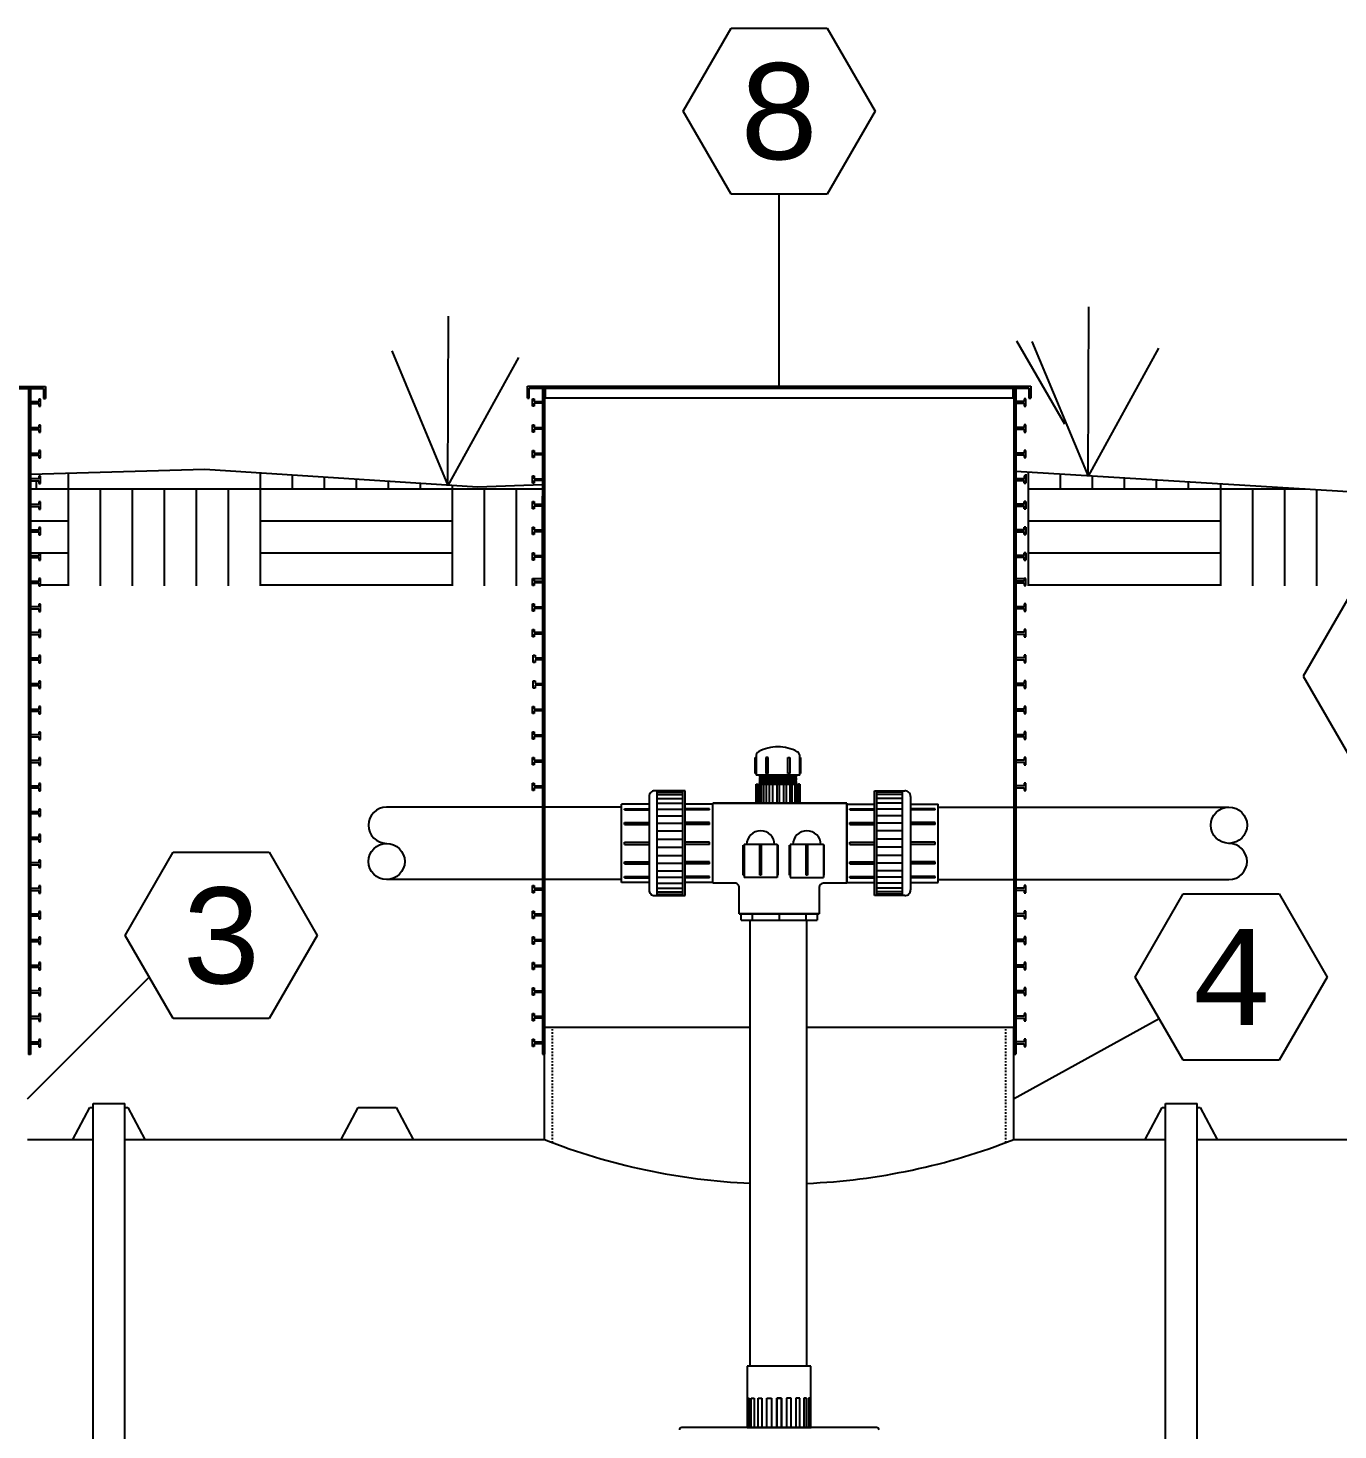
# Model space of a CAD drawing. Extents: x -63 to 400, y -73 to 137.
# Drawn here: x 21.7 to 103.6, y 49.6 to 137.2 of the extents above; entities that cross this region are included whole.
import ezdxf
from ezdxf.enums import TextEntityAlignment as Align

# ---------------------------------------------------------------- set-up
doc = ezdxf.new("R2010")
doc.units = 0
doc.header["$MEASUREMENT"] = 0
doc.linetypes.add('SHORT_DASH', pattern=[0.125, 0.03125, -0.0625, 0.03125])
doc.layers.add('2', color=7, linetype='Continuous')
doc.styles.get("Standard").update_dxf_attribs({"font": 'monotxt.shx'})

msp = doc.modelspace()

# ---------------------------------------------------------------- linework, layer by layer
at = {"layer": '2', "color": 5, "linetype": 'Continuous'}
for p, q in [((62.65, 132.04), (65.65, 137.236)), ((65.65, 137.236), (71.65, 137.236)), ((71.65, 137.236), (74.65, 132.04)), ((65.65, 126.844), (62.65, 132.04)), ((74.65, 132.04), (71.65, 126.844)), ((71.65, 126.844), (65.65, 126.844)), ((68.65, 114.844), (68.65, 126.844)), ((47.957, 108.635), (48.001, 119.219)), ((87.957, 109.222), (88.001, 119.806)), ((83.482, 117.685), (86.482, 112.489)), ((84.445, 117.653), (87.957, 109.222)), ((44.445, 117.066), (47.957, 108.635)), ((52.357, 116.639), (47.957, 108.635)), ((92.357, 117.226), (87.957, 109.222)), ((-2.691, 114.826), (22.809, 114.826)), ((22.809, 114.826), (22.809, 114.076)), ((52.926, 114.844), (84.374, 114.844)), ((52.926, 114.094), (52.926, 114.844)), ((84.374, 114.844), (84.374, 114.094)), ((-2.575, 114.71), (22.693, 114.71)), ((21.746, 114.71), (21.746, 73.085)), ((21.871, 114.71), (21.871, 73.085)), ((22.392, 114.047), (22.392, 113.876)), ((22.504, 114.047), (22.392, 114.047)), ((22.504, 113.594), (22.504, 114.047)), ((22.693, 114.71), (22.693, 114.076)), ((22.693, 114.076), (22.809, 114.076)), ((52.926, 114.094), (53.042, 114.094)), ((53.042, 114.094), (53.042, 114.728)), ((53.042, 114.728), (84.258, 114.728)), ((53.231, 113.611), (53.231, 114.064)), ((53.231, 114.064), (53.343, 114.064)), ((53.343, 114.064), (53.343, 113.894)), ((53.864, 114.728), (53.864, 73.103)), ((53.989, 114.728), (53.989, 73.103)), ((54.042, 114.094), (54.042, 114.728)), ((83.258, 114.094), (54.042, 114.094)), ((83.258, 114.728), (83.258, 114.094)), ((83.312, 114.728), (83.312, 73.103)), ((83.437, 114.728), (83.437, 73.103)), ((84.07, 114.064), (83.958, 114.064)), ((83.958, 114.064), (83.958, 113.894)), ((84.07, 113.611), (84.07, 114.064)), ((84.258, 114.728), (84.258, 114.094)), ((84.258, 114.094), (84.374, 114.094)), ((22.392, 113.876), (21.871, 113.876)), ((21.871, 113.764), (22.392, 113.764)), ((22.392, 113.764), (22.392, 113.594)), ((22.392, 113.594), (22.504, 113.594)), ((53.343, 113.611), (53.231, 113.611)), ((53.343, 113.894), (53.864, 113.894)), ((53.864, 113.782), (53.343, 113.782)), ((53.343, 113.782), (53.343, 113.611)), ((83.958, 113.894), (83.437, 113.894)), ((83.437, 113.782), (83.958, 113.782)), ((83.958, 113.782), (83.958, 113.611)), ((83.958, 113.611), (84.07, 113.611)), ((22.392, 112.251), (21.871, 112.251)), ((22.392, 112.422), (22.392, 112.251)), ((22.504, 112.422), (22.392, 112.422)), ((22.504, 111.969), (22.504, 112.422)), ((53.231, 111.986), (53.231, 112.439)), ((53.231, 112.439), (53.343, 112.439)), ((53.343, 112.439), (53.343, 112.269)), ((53.343, 112.269), (53.864, 112.269)), ((53.864, 112.157), (53.343, 112.157)), ((53.343, 112.157), (53.343, 111.986)), ((83.958, 112.269), (83.437, 112.269)), ((83.437, 112.157), (83.958, 112.157)), ((84.07, 112.439), (83.958, 112.439)), ((83.958, 112.439), (83.958, 112.269)), ((83.958, 112.157), (83.958, 111.986)), ((84.07, 111.986), (84.07, 112.439)), ((21.871, 112.139), (22.392, 112.139)), ((22.392, 112.139), (22.392, 111.969)), ((22.392, 111.969), (22.504, 111.969)), ((53.343, 111.986), (53.231, 111.986)), ((83.958, 111.986), (84.07, 111.986)), ((22.392, 110.651), (21.871, 110.651)), ((21.871, 110.539), (22.392, 110.539)), ((22.392, 110.822), (22.392, 110.651)), ((22.504, 110.822), (22.392, 110.822)), ((22.392, 110.539), (22.392, 110.369)), ((22.504, 110.369), (22.504, 110.822)), ((53.231, 110.386), (53.231, 110.839)), ((53.231, 110.839), (53.343, 110.839)), ((53.343, 110.839), (53.343, 110.669)), ((53.343, 110.669), (53.864, 110.669)), ((53.864, 110.557), (53.343, 110.557)), ((53.343, 110.557), (53.343, 110.386)), ((83.958, 110.669), (83.437, 110.669)), ((83.437, 110.557), (83.958, 110.557)), ((84.07, 110.839), (83.958, 110.839)), ((83.958, 110.839), (83.958, 110.669)), ((83.958, 110.557), (83.958, 110.386)), ((84.07, 110.386), (84.07, 110.839)), ((21.871, 109.347), (32.767, 109.667)), ((22.392, 110.369), (22.504, 110.369)), ((32.767, 109.667), (49.802, 108.557)), ((53.343, 110.386), (53.231, 110.386)), ((83.437, 109.536), (105.723, 108.187)), ((83.958, 110.386), (84.07, 110.386)), ((22.392, 109.051), (21.871, 109.051)), ((21.871, 108.939), (22.392, 108.939)), ((22.24, 108.441), (22.24, 108.939)), ((22.392, 109.222), (22.392, 109.051)), ((22.504, 109.222), (22.392, 109.222)), ((22.392, 108.939), (22.392, 108.769)), ((22.392, 108.769), (22.504, 108.769)), ((22.504, 108.769), (22.504, 109.222)), ((24.24, 108.441), (24.24, 109.416)), ((36.24, 108.441), (36.24, 109.441)), ((38.24, 108.441), (38.24, 109.31)), ((40.24, 108.441), (40.24, 109.18)), ((42.24, 108.441), (42.24, 109.05)), ((44.24, 108.441), (44.24, 108.919)), ((46.24, 108.441), (46.24, 108.789)), ((48.24, 108.441), (48.24, 108.659)), ((49.802, 108.557), (53.864, 108.7)), ((53.231, 108.786), (53.231, 109.239)), ((53.231, 109.239), (53.343, 109.239)), ((53.343, 108.786), (53.231, 108.786)), ((53.343, 109.239), (53.343, 109.069)), ((53.343, 109.069), (53.864, 109.069)), ((53.864, 108.957), (53.343, 108.957)), ((53.343, 108.957), (53.343, 108.786)), ((83.958, 109.069), (83.437, 109.069)), ((83.958, 108.957), (83.437, 108.957)), ((83.437, 108.957), (83.437, 107.469)), ((83.437, 108.957), (83.958, 108.957)), ((84.07, 109.239), (83.958, 109.239)), ((83.958, 109.239), (83.958, 109.069)), ((83.958, 108.786), (83.958, 108.957)), ((83.958, 108.957), (83.958, 108.786)), ((84.07, 108.786), (83.958, 108.786)), ((83.958, 108.786), (84.07, 108.786)), ((84.07, 109.345), (84.07, 108.786)), ((84.07, 108.786), (84.07, 109.239)), ((84.24, 108.441), (84.24, 109.488)), ((86.24, 108.441), (86.24, 109.367)), ((88.24, 108.441), (88.24, 109.246)), ((90.24, 108.441), (90.24, 109.124)), ((92.24, 108.441), (92.24, 109.003)), ((94.24, 108.441), (94.24, 108.882)), ((96.24, 108.441), (96.24, 108.761)), ((21.871, 108.441), (24.24, 108.441)), ((24.24, 108.441), (36.24, 108.441)), ((24.24, 102.369), (24.24, 108.441)), ((26.24, 102.369), (26.24, 108.441)), ((28.24, 102.369), (28.24, 108.441)), ((30.24, 102.369), (30.24, 108.441)), ((32.24, 102.369), (32.24, 108.441)), ((34.24, 102.369), (34.24, 108.441)), ((36.24, 108.441), (48.24, 108.441)), ((36.24, 102.369), (36.24, 108.441)), ((48.24, 108.441), (53.864, 108.441)), ((48.24, 102.369), (48.24, 108.441)), ((50.24, 102.369), (50.24, 108.441)), ((52.24, 102.369), (52.24, 108.441)), ((53.864, 107.469), (53.864, 107.978)), ((84.24, 108.441), (96.24, 108.441)), ((84.24, 102.369), (84.24, 108.441)), ((96.24, 108.441), (101.519, 108.441)), ((96.24, 102.369), (96.24, 108.441)), ((98.24, 102.369), (98.24, 108.441)), ((100.24, 102.369), (100.24, 108.441)), ((102.24, 102.369), (102.24, 108.398)), ((22.392, 107.451), (21.871, 107.451)), ((21.871, 107.339), (22.392, 107.339)), ((22.392, 107.622), (22.392, 107.451)), ((22.504, 107.622), (22.392, 107.622)), ((22.392, 107.339), (22.392, 107.169)), ((22.392, 107.169), (22.504, 107.169)), ((22.504, 107.169), (22.504, 107.622)), ((53.231, 107.186), (53.231, 107.639)), ((53.231, 107.639), (53.343, 107.639)), ((53.231, 107.186), (53.231, 107.639)), ((53.231, 107.639), (53.343, 107.639)), ((53.343, 107.186), (53.231, 107.186)), ((53.343, 107.186), (53.231, 107.186)), ((53.343, 107.639), (53.343, 107.469)), ((53.343, 107.639), (53.343, 107.469)), ((53.343, 107.469), (53.864, 107.469)), ((53.343, 107.469), (53.864, 107.469)), ((53.864, 107.357), (53.343, 107.357)), ((53.343, 107.357), (53.343, 107.186)), ((53.864, 107.357), (53.343, 107.357)), ((53.343, 107.357), (53.343, 107.186)), ((53.864, 105.869), (53.864, 107.357)), ((83.437, 107.469), (83.958, 107.469)), ((83.958, 107.469), (83.437, 107.469)), ((83.958, 107.357), (83.437, 107.357)), ((83.437, 107.357), (83.437, 105.869)), ((83.437, 107.357), (83.958, 107.357)), ((83.958, 107.469), (83.958, 107.639)), ((83.958, 107.639), (84.07, 107.639)), ((84.07, 107.639), (83.958, 107.639)), ((83.958, 107.639), (83.958, 107.469)), ((83.958, 107.186), (83.958, 107.357)), ((83.958, 107.357), (83.958, 107.186)), ((84.07, 107.186), (83.958, 107.186)), ((83.958, 107.186), (84.07, 107.186)), ((84.07, 107.639), (84.07, 107.186)), ((84.07, 107.186), (84.07, 107.639)), ((21.871, 106.441), (24.24, 106.441)), ((36.24, 106.441), (48.24, 106.441)), ((53.231, 106.039), (53.343, 106.039)), ((53.231, 105.586), (53.231, 106.039)), ((53.231, 105.586), (53.231, 106.039)), ((53.231, 106.039), (53.343, 106.039)), ((53.343, 106.039), (53.343, 105.869)), ((53.343, 106.039), (53.343, 105.869)), ((83.958, 105.869), (83.958, 106.039)), ((83.958, 106.039), (84.07, 106.039)), ((84.07, 106.039), (83.958, 106.039)), ((83.958, 106.039), (83.958, 105.869)), ((84.07, 106.039), (84.07, 105.586)), ((84.07, 105.586), (84.07, 106.039)), ((84.24, 106.441), (96.24, 106.441)), ((22.392, 105.851), (21.871, 105.851)), ((21.871, 105.739), (22.392, 105.739)), ((22.392, 106.022), (22.392, 105.851)), ((22.504, 106.022), (22.392, 106.022)), ((22.392, 105.739), (22.392, 105.569)), ((22.392, 105.569), (22.504, 105.569)), ((22.504, 105.569), (22.504, 106.022)), ((53.343, 105.586), (53.231, 105.586)), ((53.343, 105.586), (53.231, 105.586)), ((53.343, 105.869), (53.864, 105.869)), ((53.343, 105.869), (53.864, 105.869)), ((53.864, 105.757), (53.343, 105.757)), ((53.343, 105.757), (53.343, 105.586)), ((53.864, 105.757), (53.343, 105.757)), ((53.343, 105.757), (53.343, 105.586)), ((53.864, 104.269), (53.864, 105.757)), ((83.437, 105.869), (83.958, 105.869)), ((83.958, 105.869), (83.437, 105.869)), ((83.958, 105.757), (83.437, 105.757)), ((83.437, 105.757), (83.437, 104.269)), ((83.437, 105.757), (83.958, 105.757)), ((83.958, 105.586), (83.958, 105.757)), ((83.958, 105.757), (83.958, 105.586)), ((84.07, 105.586), (83.958, 105.586)), ((83.958, 105.586), (84.07, 105.586)), ((21.871, 104.441), (24.24, 104.441)), ((22.392, 104.422), (22.392, 104.251)), ((22.504, 104.422), (22.392, 104.422)), ((22.504, 103.969), (22.504, 104.422)), ((36.24, 104.441), (48.24, 104.441)), ((53.231, 103.986), (53.231, 104.439)), ((53.231, 104.439), (53.343, 104.439)), ((53.231, 103.986), (53.231, 104.439)), ((53.231, 104.439), (53.343, 104.439)), ((53.343, 104.439), (53.343, 104.269)), ((53.343, 104.439), (53.343, 104.269)), ((83.958, 104.269), (83.958, 104.439)), ((83.958, 104.439), (84.07, 104.439)), ((84.07, 104.439), (83.958, 104.439)), ((83.958, 104.439), (83.958, 104.269)), ((84.07, 104.439), (84.07, 103.986)), ((84.07, 103.986), (84.07, 104.439)), ((84.24, 104.441), (96.24, 104.441)), ((22.392, 104.251), (21.871, 104.251)), ((21.871, 104.139), (22.392, 104.139)), ((22.392, 104.139), (22.392, 103.969)), ((22.392, 103.969), (22.504, 103.969)), ((53.343, 103.986), (53.231, 103.986)), ((53.343, 103.986), (53.231, 103.986)), ((53.343, 104.269), (53.864, 104.269)), ((53.343, 104.269), (53.864, 104.269)), ((53.864, 104.157), (53.343, 104.157)), ((53.343, 104.157), (53.343, 103.986)), ((53.864, 104.157), (53.343, 104.157)), ((53.343, 104.157), (53.343, 103.986)), ((53.864, 102.826), (53.864, 104.157)), ((83.437, 104.269), (83.958, 104.269)), ((83.958, 104.269), (83.437, 104.269)), ((83.958, 104.157), (83.437, 104.157)), ((83.437, 104.157), (83.437, 102.826)), ((83.437, 104.157), (83.958, 104.157)), ((83.958, 103.986), (83.958, 104.157)), ((83.958, 104.157), (83.958, 103.986)), ((84.07, 103.986), (83.958, 103.986)), ((83.958, 103.986), (84.07, 103.986)), ((22.392, 102.651), (21.871, 102.651)), ((21.871, 102.539), (22.392, 102.539)), ((22.392, 102.822), (22.392, 102.651)), ((22.504, 102.822), (22.392, 102.822)), ((22.392, 102.539), (22.392, 102.369)), ((22.504, 102.369), (22.504, 102.822)), ((53.231, 102.826), (53.231, 102.839)), ((53.231, 102.839), (53.343, 102.839)), ((53.231, 102.386), (53.231, 102.839)), ((53.231, 102.839), (53.343, 102.839)), ((53.343, 102.839), (53.343, 102.826)), ((53.343, 102.839), (53.343, 102.669)), ((53.343, 102.826), (53.864, 102.826)), ((53.343, 102.669), (53.864, 102.669)), ((53.864, 102.557), (53.343, 102.557)), ((53.343, 102.557), (53.343, 102.386)), ((83.437, 102.826), (83.958, 102.826)), ((83.958, 102.669), (83.437, 102.669)), ((83.437, 102.557), (83.958, 102.557)), ((83.958, 102.826), (83.958, 102.839)), ((83.958, 102.839), (84.07, 102.839)), ((84.07, 102.839), (83.958, 102.839)), ((83.958, 102.839), (83.958, 102.669)), ((83.958, 102.557), (83.958, 102.386)), ((84.07, 102.839), (84.07, 102.826)), ((84.07, 102.386), (84.07, 102.839)), ((22.392, 102.369), (22.504, 102.369)), ((22.504, 102.441), (24.24, 102.441)), ((36.24, 102.441), (48.24, 102.441)), ((53.343, 102.386), (53.231, 102.386)), ((83.958, 102.386), (84.07, 102.386)), ((84.24, 102.441), (96.24, 102.441)), ((104.393, 101.923), (101.393, 96.727)), ((22.392, 101.051), (21.871, 101.051)), ((21.871, 100.939), (22.392, 100.939)), ((22.392, 101.222), (22.392, 101.051)), ((22.504, 101.222), (22.392, 101.222)), ((22.392, 100.939), (22.392, 100.769)), ((22.392, 100.769), (22.504, 100.769)), ((22.504, 100.769), (22.504, 101.222)), ((53.231, 100.786), (53.231, 101.239)), ((53.231, 101.239), (53.343, 101.239)), ((53.343, 100.786), (53.231, 100.786)), ((53.343, 101.239), (53.343, 101.069)), ((53.343, 101.069), (53.864, 101.069)), ((53.864, 100.957), (53.343, 100.957)), ((53.343, 100.957), (53.343, 100.786)), ((83.958, 101.069), (83.437, 101.069)), ((83.437, 100.957), (83.958, 100.957)), ((84.07, 101.239), (83.958, 101.239)), ((83.958, 101.239), (83.958, 101.069)), ((83.958, 100.957), (83.958, 100.786)), ((83.958, 100.786), (84.07, 100.786)), ((84.07, 100.786), (84.07, 101.239)), ((22.392, 99.451), (21.871, 99.451)), ((21.871, 99.339), (22.392, 99.339)), ((22.392, 99.622), (22.392, 99.451)), ((22.504, 99.622), (22.392, 99.622)), ((22.392, 99.339), (22.392, 99.169)), ((22.392, 99.169), (22.504, 99.169)), ((22.504, 99.169), (22.504, 99.622)), ((53.231, 99.186), (53.231, 99.639)), ((53.231, 99.639), (53.343, 99.639)), ((53.343, 99.186), (53.231, 99.186)), ((53.343, 99.639), (53.343, 99.469)), ((53.343, 99.469), (53.864, 99.469)), ((53.864, 99.357), (53.343, 99.357)), ((53.343, 99.357), (53.343, 99.186)), ((83.958, 99.469), (83.437, 99.469)), ((83.437, 99.357), (83.958, 99.357)), ((84.07, 99.639), (83.958, 99.639)), ((83.958, 99.639), (83.958, 99.469)), ((83.958, 99.357), (83.958, 99.186)), ((83.958, 99.186), (84.07, 99.186)), ((84.07, 99.186), (84.07, 99.639)), ((22.392, 97.851), (21.871, 97.851)), ((21.871, 97.739), (22.392, 97.739)), ((22.392, 98.022), (22.392, 97.851)), ((22.504, 98.022), (22.392, 98.022)), ((22.392, 97.739), (22.392, 97.569)), ((22.392, 97.569), (22.504, 97.569)), ((22.504, 97.569), (22.504, 98.022)), ((53.287, 97.586), (53.287, 98.039)), ((53.287, 98.039), (53.399, 98.039)), ((53.399, 97.586), (53.287, 97.586)), ((53.399, 98.039), (53.399, 97.869)), ((53.399, 97.869), (53.92, 97.869)), ((53.92, 97.757), (53.399, 97.757)), ((53.399, 97.757), (53.399, 97.586)), ((83.958, 97.869), (83.437, 97.869)), ((83.437, 97.757), (83.958, 97.757)), ((84.07, 98.039), (83.958, 98.039)), ((83.958, 98.039), (83.958, 97.869)), ((83.958, 97.757), (83.958, 97.586)), ((83.958, 97.586), (84.07, 97.586)), ((84.07, 97.586), (84.07, 98.039)), ((22.392, 96.422), (22.392, 96.251)), ((22.504, 96.422), (22.392, 96.422)), ((22.504, 95.969), (22.504, 96.422)), ((53.287, 95.986), (53.287, 96.439)), ((53.287, 96.439), (53.399, 96.439)), ((53.399, 96.439), (53.399, 96.269)), ((84.07, 96.439), (83.958, 96.439)), ((83.958, 96.439), (83.958, 96.269)), ((84.07, 95.986), (84.07, 96.439)), ((101.393, 96.727), (104.393, 91.531)), ((22.392, 96.251), (21.871, 96.251)), ((21.871, 96.139), (22.392, 96.139)), ((22.392, 96.139), (22.392, 95.969)), ((22.392, 95.969), (22.504, 95.969)), ((53.399, 95.986), (53.287, 95.986)), ((53.399, 96.269), (53.92, 96.269)), ((53.92, 96.157), (53.399, 96.157)), ((53.399, 96.157), (53.399, 95.986)), ((83.958, 96.269), (83.437, 96.269)), ((83.437, 96.157), (83.958, 96.157)), ((83.958, 96.157), (83.958, 95.986)), ((83.958, 95.986), (84.07, 95.986)), ((22.392, 94.651), (21.871, 94.651)), ((22.392, 94.822), (22.392, 94.651)), ((22.504, 94.822), (22.392, 94.822)), ((22.504, 94.369), (22.504, 94.822)), ((53.231, 94.386), (53.231, 94.839)), ((53.231, 94.839), (53.343, 94.839)), ((53.343, 94.839), (53.343, 94.669)), ((53.343, 94.669), (53.864, 94.669)), ((83.958, 94.669), (83.437, 94.669)), ((84.07, 94.839), (83.958, 94.839)), ((83.958, 94.839), (83.958, 94.669)), ((84.07, 94.386), (84.07, 94.839)), ((21.871, 94.539), (22.392, 94.539)), ((22.392, 94.539), (22.392, 94.369)), ((22.392, 94.369), (22.504, 94.369)), ((53.343, 94.386), (53.231, 94.386)), ((53.864, 94.557), (53.343, 94.557)), ((53.343, 94.557), (53.343, 94.386)), ((83.437, 94.557), (83.958, 94.557)), ((83.958, 94.557), (83.958, 94.386)), ((83.958, 94.386), (84.07, 94.386)), ((22.392, 93.051), (21.871, 93.051)), ((21.871, 92.939), (22.392, 92.939)), ((22.392, 93.222), (22.392, 93.051)), ((22.504, 93.222), (22.392, 93.222)), ((22.392, 92.939), (22.392, 92.769)), ((22.504, 92.769), (22.504, 93.222)), ((53.231, 93.239), (53.343, 93.239)), ((53.231, 92.786), (53.231, 93.239)), ((53.343, 93.239), (53.343, 93.069)), ((53.343, 93.069), (53.864, 93.069)), ((53.343, 92.957), (53.343, 92.786)), ((53.864, 92.957), (53.343, 92.957)), ((83.958, 93.069), (83.437, 93.069)), ((83.437, 92.957), (83.958, 92.957)), ((84.07, 93.239), (83.958, 93.239)), ((83.958, 93.239), (83.958, 93.069)), ((83.958, 92.957), (83.958, 92.786)), ((84.07, 92.786), (84.07, 93.239)), ((22.392, 92.769), (22.504, 92.769)), ((53.343, 92.786), (53.231, 92.786)), ((83.958, 92.786), (84.07, 92.786)), ((22.392, 91.451), (21.871, 91.451)), ((21.871, 91.339), (22.392, 91.339)), ((22.392, 91.622), (22.392, 91.451)), ((22.504, 91.622), (22.392, 91.622)), ((22.392, 91.339), (22.392, 91.169)), ((22.392, 91.169), (22.504, 91.169)), ((22.504, 91.169), (22.504, 91.622)), ((53.231, 91.186), (53.231, 91.639)), ((53.231, 91.639), (53.343, 91.639)), ((53.343, 91.186), (53.231, 91.186)), ((53.343, 91.639), (53.343, 91.469)), ((53.343, 91.469), (53.864, 91.469)), ((53.864, 91.357), (53.343, 91.357)), ((53.343, 91.357), (53.343, 91.186)), ((67.159, 91.644), (67.209, 91.644)), ((67.159, 90.635), (67.159, 91.644)), ((67.159, 90.635), (67.159, 91.644)), ((67.159, 91.644), (67.209, 91.644)), ((67.209, 91.702), (67.209, 90.534)), ((67.209, 91.644), (67.209, 90.635)), ((67.209, 91.644), (67.209, 90.635)), ((67.959, 91.644), (67.824, 91.644)), ((67.824, 91.644), (67.824, 90.635)), ((67.959, 90.635), (67.959, 91.644)), ((69.191, 90.635), (69.191, 91.644)), ((69.191, 91.644), (69.327, 91.644)), ((69.327, 91.644), (69.327, 90.635)), ((69.942, 90.534), (69.942, 91.702)), ((69.942, 90.635), (69.942, 91.644)), ((69.942, 91.644), (69.992, 91.644)), ((69.992, 91.644), (69.942, 91.644)), ((69.942, 91.644), (69.942, 90.635)), ((69.992, 91.644), (69.992, 90.635)), ((69.992, 90.635), (69.992, 91.644)), ((83.958, 91.469), (83.437, 91.469)), ((83.437, 91.357), (83.958, 91.357)), ((84.07, 91.639), (83.958, 91.639)), ((83.958, 91.639), (83.958, 91.469)), ((83.958, 91.357), (83.958, 91.186)), ((83.958, 91.186), (84.07, 91.186)), ((84.07, 91.186), (84.07, 91.639)), ((67.209, 90.635), (67.159, 90.635)), ((67.209, 90.635), (67.159, 90.635)), ((69.942, 90.534), (67.209, 90.534)), ((67.393, 90.467), (67.467, 90.502)), ((67.467, 90.432), (67.393, 90.467)), ((67.393, 90.397), (67.467, 90.432)), ((67.467, 90.362), (67.393, 90.397)), ((67.393, 90.327), (67.467, 90.362)), ((67.467, 90.292), (67.393, 90.327)), ((67.393, 90.257), (67.467, 90.292)), ((67.467, 90.223), (67.393, 90.257)), ((67.467, 90.502), (67.398, 90.534)), ((67.467, 90.502), (69.752, 90.534)), ((67.467, 90.432), (69.683, 90.502)), ((69.683, 90.432), (67.467, 90.362)), ((67.467, 90.292), (69.683, 90.362)), ((69.683, 90.292), (67.467, 90.223)), ((67.824, 90.635), (67.959, 90.635)), ((69.327, 90.635), (69.191, 90.635)), ((69.683, 90.502), (69.752, 90.534)), ((69.757, 90.467), (69.683, 90.502)), ((69.683, 90.432), (69.757, 90.467)), ((69.757, 90.397), (69.683, 90.432)), ((69.683, 90.362), (69.757, 90.397)), ((69.757, 90.327), (69.683, 90.362)), ((69.683, 90.292), (69.757, 90.327)), ((69.757, 90.257), (69.683, 90.292)), ((69.683, 90.223), (69.757, 90.257)), ((69.992, 90.635), (69.942, 90.635)), ((69.942, 90.635), (69.992, 90.635)), ((22.392, 89.851), (21.871, 89.851)), ((21.871, 89.739), (22.392, 89.739)), ((22.392, 90.022), (22.392, 89.851)), ((22.504, 90.022), (22.392, 90.022)), ((22.392, 89.739), (22.392, 89.569)), ((22.392, 89.569), (22.504, 89.569)), ((22.504, 89.569), (22.504, 90.022)), ((53.231, 90.039), (53.343, 90.039)), ((53.231, 89.586), (53.231, 90.039)), ((53.343, 89.586), (53.231, 89.586)), ((53.343, 90.039), (53.343, 89.869)), ((53.343, 89.869), (53.864, 89.869)), ((53.343, 89.757), (53.343, 89.586)), ((53.864, 89.757), (53.343, 89.757)), ((62.772, 89.565), (60.878, 89.565)), ((61.027, 83.01), (61.027, 89.565)), ((61.027, 89.482), (62.637, 89.482)), ((62.637, 83.01), (62.637, 89.565)), ((62.772, 83.01), (62.772, 89.565)), ((67.22, 89.976), (69.943, 89.976)), ((67.22, 88.788), (67.22, 89.976)), ((67.237, 88.788), (67.237, 89.976)), ((67.237, 89.976), (67.295, 89.976)), ((67.295, 89.976), (67.295, 88.788)), ((67.393, 90.188), (67.467, 90.223)), ((67.467, 90.153), (67.393, 90.188)), ((67.393, 90.118), (67.467, 90.153)), ((67.467, 90.083), (67.393, 90.118)), ((67.393, 90.048), (67.467, 90.083)), ((67.467, 90.013), (67.393, 90.048)), ((67.416, 88.788), (67.416, 89.976)), ((67.416, 89.976), (67.528, 89.976)), ((67.467, 90.153), (69.683, 90.223)), ((69.683, 90.153), (67.467, 90.083)), ((67.467, 90.013), (69.683, 90.083)), ((69.683, 90.013), (67.467, 90.013)), ((67.467, 89.976), (67.467, 90.013)), ((67.528, 89.976), (67.528, 88.788)), ((67.694, 88.788), (67.694, 89.976)), ((67.694, 89.976), (67.848, 89.976)), ((67.848, 89.976), (67.848, 88.788)), ((68.057, 88.788), (68.057, 89.976)), ((68.057, 89.976), (68.238, 89.976)), ((68.238, 89.976), (68.238, 88.788)), ((68.499, 89.976), (68.499, 88.788)), ((68.663, 89.976), (68.663, 88.788)), ((69.107, 89.976), (68.926, 89.976)), ((68.926, 89.976), (68.926, 88.788)), ((69.107, 88.788), (69.107, 89.976)), ((69.47, 89.976), (69.316, 89.976)), ((69.316, 89.976), (69.316, 88.788)), ((69.47, 88.788), (69.47, 89.976)), ((69.748, 89.976), (69.636, 89.976)), ((69.636, 89.976), (69.636, 88.788)), ((69.757, 90.188), (69.683, 90.223)), ((69.683, 90.153), (69.757, 90.188)), ((69.757, 90.118), (69.683, 90.153)), ((69.683, 90.083), (69.757, 90.118)), ((69.757, 90.048), (69.683, 90.083)), ((69.683, 90.013), (69.757, 90.048)), ((69.683, 89.976), (69.683, 90.013)), ((69.748, 88.788), (69.748, 89.976)), ((69.927, 89.976), (69.869, 89.976)), ((69.869, 89.976), (69.869, 88.788)), ((69.927, 88.788), (69.927, 89.976)), ((69.943, 89.976), (69.943, 88.788)), ((74.613, 89.565), (76.507, 89.565)), ((74.613, 83.01), (74.613, 89.565)), ((74.747, 83.01), (74.747, 89.565)), ((76.358, 89.482), (74.747, 89.482)), ((76.358, 83.01), (76.358, 89.565)), ((83.958, 89.869), (83.437, 89.869)), ((83.437, 89.757), (83.958, 89.757)), ((84.07, 90.039), (83.958, 90.039)), ((83.958, 90.039), (83.958, 89.869)), ((83.958, 89.757), (83.958, 89.586)), ((83.958, 89.586), (84.07, 89.586)), ((84.07, 89.586), (84.07, 90.039)), ((58.791, 88.547), (44.122, 88.547)), ((58.791, 83.838), (58.791, 88.736)), ((60.52, 88.736), (58.791, 88.736)), ((60.52, 89.207), (60.52, 83.367)), ((61.027, 89.326), (62.637, 89.326)), ((61.027, 89.088), (62.637, 89.088)), ((61.027, 88.79), (62.637, 88.79)), ((64.501, 88.736), (62.772, 88.736)), ((72.884, 88.788), (64.501, 88.788)), ((64.501, 83.786), (64.501, 88.788)), ((64.501, 88.788), (72.884, 88.788)), ((64.501, 83.838), (64.501, 88.736)), ((64.501, 84.018), (64.501, 88.556)), ((72.884, 88.788), (72.884, 83.786)), ((72.884, 83.838), (72.884, 88.736)), ((72.884, 88.736), (74.613, 88.736)), ((72.884, 84.018), (72.884, 88.556)), ((72.906, 86.986), (72.906, 88.787)), ((76.358, 89.326), (74.747, 89.326)), ((76.358, 89.088), (74.747, 89.088)), ((76.358, 88.79), (74.747, 88.79)), ((76.865, 89.207), (76.865, 83.367)), ((76.865, 88.736), (78.593, 88.736)), ((78.593, 83.838), (78.593, 88.736)), ((78.593, 88.547), (96.757, 88.547)), ((22.392, 88.251), (21.871, 88.251)), ((21.871, 88.139), (22.392, 88.139)), ((22.392, 88.422), (22.392, 88.251)), ((22.504, 88.422), (22.392, 88.422)), ((22.392, 88.139), (22.392, 87.969)), ((22.392, 87.969), (22.504, 87.969)), ((22.504, 87.969), (22.504, 88.422)), ((58.985, 88.444), (60.52, 88.444)), ((58.985, 88.372), (58.985, 88.444)), ((58.985, 88.372), (60.52, 88.372)), ((61.027, 88.419), (62.637, 88.419)), ((61.027, 88.008), (62.637, 88.008)), ((64.307, 88.444), (62.772, 88.444)), ((64.307, 88.372), (62.772, 88.372)), ((64.307, 88.372), (64.307, 88.444)), ((73.077, 88.444), (74.613, 88.444)), ((73.077, 88.372), (73.077, 88.444)), ((73.077, 88.372), (74.613, 88.372)), ((76.358, 88.419), (74.747, 88.419)), ((76.358, 88.008), (74.747, 88.008)), ((78.4, 88.444), (76.865, 88.444)), ((78.4, 88.372), (76.865, 88.372)), ((78.4, 88.372), (78.4, 88.444)), ((22.392, 86.822), (22.392, 86.651)), ((22.504, 86.822), (22.392, 86.822)), ((22.504, 86.369), (22.504, 86.822)), ((58.985, 87.575), (60.52, 87.575)), ((58.985, 87.449), (58.985, 87.575)), ((58.985, 87.449), (60.52, 87.449)), ((61.027, 87.541), (62.637, 87.541)), ((61.027, 87.059), (62.637, 87.059)), ((64.307, 87.575), (62.772, 87.575)), ((64.307, 87.449), (62.772, 87.449)), ((64.307, 87.449), (64.307, 87.575)), ((73.077, 87.575), (74.613, 87.575)), ((73.077, 87.449), (73.077, 87.575)), ((73.077, 87.449), (74.613, 87.449)), ((76.358, 87.541), (74.747, 87.541)), ((76.358, 87.059), (74.747, 87.059)), ((78.4, 87.575), (76.865, 87.575)), ((78.4, 87.449), (76.865, 87.449)), ((78.4, 87.449), (78.4, 87.575)), ((22.392, 86.651), (21.871, 86.651)), ((21.871, 86.539), (22.392, 86.539)), ((22.392, 86.539), (22.392, 86.369)), ((22.392, 86.369), (22.504, 86.369)), ((58.985, 86.36), (60.52, 86.36)), ((58.985, 86.214), (58.985, 86.36)), ((58.985, 86.214), (60.52, 86.214)), ((61.027, 86.541), (62.637, 86.541)), ((61.027, 86.034), (62.637, 86.034)), ((64.307, 86.36), (62.772, 86.36)), ((64.307, 86.214), (62.772, 86.214)), ((64.307, 86.214), (64.307, 86.36)), ((66.404, 84.298), (66.404, 86.173)), ((66.404, 86.173), (66.454, 86.173)), ((66.454, 86.173), (66.454, 84.298)), ((68.529, 86.196), (66.456, 86.196)), ((66.456, 86.196), (66.456, 84.152)), ((67.446, 84.298), (67.446, 86.173)), ((67.446, 86.173), (67.538, 86.173)), ((67.538, 86.173), (67.446, 86.173)), ((67.446, 86.173), (67.446, 84.298)), ((67.538, 86.173), (67.538, 84.298)), ((67.538, 84.298), (67.538, 86.173)), ((67.538, 86.173), (67.538, 84.298)), ((67.538, 84.298), (67.538, 86.173)), ((68.529, 86.196), (68.529, 84.152)), ((68.53, 86.173), (68.53, 84.298)), ((68.581, 86.173), (68.53, 86.173)), ((68.581, 84.298), (68.581, 86.173)), ((69.293, 84.298), (69.293, 86.173)), ((69.293, 86.173), (69.344, 86.173)), ((69.344, 86.173), (69.344, 84.298)), ((71.419, 86.196), (69.345, 86.196)), ((69.345, 86.196), (69.345, 84.152)), ((70.428, 86.173), (70.335, 86.173)), ((70.335, 86.173), (70.335, 84.298)), ((70.335, 84.298), (70.335, 86.173)), ((70.335, 86.173), (70.428, 86.173)), ((70.428, 84.298), (70.428, 86.173)), ((70.428, 86.173), (70.428, 84.298)), ((70.428, 86.173), (70.428, 84.298)), ((70.428, 84.298), (70.428, 86.173)), ((71.419, 86.196), (71.419, 84.152)), ((71.42, 86.173), (71.42, 84.298)), ((71.471, 86.173), (71.42, 86.173)), ((71.471, 84.298), (71.471, 86.173)), ((73.077, 86.36), (74.613, 86.36)), ((73.077, 86.214), (73.077, 86.36)), ((73.077, 86.214), (74.613, 86.214)), ((76.358, 86.541), (74.747, 86.541)), ((76.358, 86.034), (74.747, 86.034)), ((78.4, 86.36), (76.865, 86.36)), ((78.4, 86.214), (76.865, 86.214)), ((78.4, 86.214), (78.4, 86.36)), ((22.392, 85.051), (21.871, 85.051)), ((22.392, 85.222), (22.392, 85.051)), ((22.504, 85.222), (22.392, 85.222)), ((22.504, 84.769), (22.504, 85.222)), ((27.782, 80.521), (30.782, 85.717)), ((30.782, 85.717), (36.782, 85.717)), ((36.782, 85.717), (39.782, 80.521)), ((58.985, 85.125), (60.52, 85.125)), ((58.985, 85), (58.985, 85.125)), ((58.985, 85), (60.52, 85)), ((61.027, 85.515), (62.637, 85.515)), ((61.027, 85.033), (62.637, 85.033)), ((64.307, 85.125), (62.772, 85.125)), ((64.307, 85), (62.772, 85)), ((64.307, 85), (64.307, 85.125)), ((73.077, 85.125), (74.613, 85.125)), ((73.077, 85), (73.077, 85.125)), ((73.077, 85), (74.613, 85)), ((76.358, 85.515), (74.747, 85.515)), ((76.358, 85.033), (74.747, 85.033)), ((78.4, 85.125), (76.865, 85.125)), ((78.4, 85), (76.865, 85)), ((78.4, 85), (78.4, 85.125)), ((21.871, 84.939), (22.392, 84.939)), ((22.392, 84.939), (22.392, 84.769)), ((22.392, 84.769), (22.504, 84.769)), ((58.985, 84.202), (60.52, 84.202)), ((58.985, 84.13), (58.985, 84.202)), ((58.985, 84.13), (60.52, 84.13)), ((61.027, 84.566), (62.637, 84.566)), ((61.027, 84.156), (62.637, 84.156)), ((64.307, 84.202), (62.772, 84.202)), ((64.307, 84.13), (62.772, 84.13)), ((64.307, 84.13), (64.307, 84.202)), ((66.454, 84.298), (66.404, 84.298)), ((68.529, 84.152), (66.456, 84.152)), ((67.538, 84.298), (67.446, 84.298)), ((67.538, 84.298), (67.446, 84.298)), ((68.53, 84.298), (68.581, 84.298)), ((69.344, 84.298), (69.293, 84.298)), ((69.345, 84.152), (71.419, 84.152)), ((70.428, 84.298), (70.335, 84.298)), ((70.428, 84.298), (70.335, 84.298)), ((71.42, 84.298), (71.471, 84.298)), ((73.077, 84.202), (74.613, 84.202)), ((73.077, 84.13), (73.077, 84.202)), ((73.077, 84.13), (74.613, 84.13)), ((76.358, 84.566), (74.747, 84.566)), ((76.358, 84.156), (74.747, 84.156)), ((78.4, 84.202), (76.865, 84.202)), ((78.4, 84.13), (76.865, 84.13)), ((78.4, 84.13), (78.4, 84.202)), ((22.392, 83.451), (21.871, 83.451)), ((21.871, 83.339), (22.392, 83.339)), ((22.392, 83.622), (22.392, 83.451)), ((22.504, 83.622), (22.392, 83.622)), ((22.392, 83.339), (22.392, 83.169)), ((22.504, 83.169), (22.504, 83.622)), ((58.791, 84.009), (44.122, 84.009)), ((53.231, 83.186), (53.231, 83.639)), ((53.231, 83.639), (53.343, 83.639)), ((53.343, 83.639), (53.343, 83.469)), ((53.343, 83.469), (53.864, 83.469)), ((53.864, 83.357), (53.343, 83.357)), ((53.343, 83.357), (53.343, 83.186)), ((60.52, 83.838), (58.791, 83.838)), ((61.027, 83.785), (62.637, 83.785)), ((61.027, 83.487), (62.637, 83.487)), ((61.027, 83.248), (62.637, 83.248)), ((64.501, 83.838), (62.772, 83.838)), ((65.89, 83.786), (64.501, 83.786)), ((66.149, 81.875), (66.149, 83.527)), ((71.152, 83.527), (71.152, 81.875)), ((72.884, 83.786), (71.412, 83.786)), ((72.884, 83.838), (74.613, 83.838)), ((76.358, 83.785), (74.747, 83.785)), ((76.358, 83.487), (74.747, 83.487)), ((76.358, 83.248), (74.747, 83.248)), ((76.865, 83.838), (78.593, 83.838)), ((78.593, 84.009), (96.757, 84.009)), ((83.958, 83.469), (83.437, 83.469)), ((83.437, 83.357), (83.958, 83.357)), ((84.07, 83.639), (83.958, 83.639)), ((83.958, 83.639), (83.958, 83.469)), ((83.958, 83.357), (83.958, 83.186)), ((84.07, 83.186), (84.07, 83.639)), ((22.392, 83.169), (22.504, 83.169)), ((53.343, 83.186), (53.231, 83.186)), ((60.878, 83.01), (62.772, 83.01)), ((61.027, 83.092), (62.637, 83.092)), ((76.507, 83.01), (74.613, 83.01)), ((76.358, 83.092), (74.747, 83.092)), ((83.958, 83.186), (84.07, 83.186)), ((90.897, 77.923), (93.897, 83.119)), ((93.897, 83.119), (99.897, 83.119)), ((99.897, 83.119), (102.897, 77.923)), ((22.392, 81.851), (21.871, 81.851)), ((21.871, 81.739), (22.392, 81.739)), ((22.392, 82.022), (22.392, 81.851)), ((22.504, 82.022), (22.392, 82.022)), ((22.392, 81.739), (22.392, 81.569)), ((22.392, 81.569), (22.504, 81.569)), ((22.504, 81.569), (22.504, 82.022)), ((53.231, 81.586), (53.231, 82.039)), ((53.231, 82.039), (53.343, 82.039)), ((53.343, 81.586), (53.231, 81.586)), ((53.343, 82.039), (53.343, 81.869)), ((53.343, 81.869), (53.864, 81.869)), ((53.864, 81.757), (53.343, 81.757)), ((53.343, 81.757), (53.343, 81.586)), ((66.381, 81.875), (66.149, 81.875)), ((66.17, 81.875), (66.149, 81.875)), ((66.149, 81.875), (66.17, 81.875)), ((66.228, 81.875), (66.17, 81.875)), ((66.17, 81.875), (66.228, 81.875)), ((66.17, 81.875), (66.399, 81.875)), ((66.17, 81.875), (66.399, 81.875)), ((66.228, 81.875), (66.453, 81.875)), ((66.228, 81.875), (66.453, 81.875)), ((66.325, 81.875), (66.228, 81.875)), ((66.228, 81.875), (66.325, 81.875)), ((66.269, 81.875), (71.02, 81.875)), ((66.269, 81.485), (66.269, 81.875)), ((66.459, 81.875), (66.325, 81.875)), ((66.325, 81.875), (66.459, 81.875)), ((66.325, 81.875), (66.541, 81.875)), ((66.325, 81.875), (66.541, 81.875)), ((66.399, 81.875), (66.381, 81.875)), ((66.381, 81.875), (66.399, 81.875)), ((66.453, 81.875), (66.399, 81.875)), ((66.399, 81.875), (66.453, 81.875)), ((66.541, 81.875), (66.453, 81.875)), ((66.453, 81.875), (66.541, 81.875)), ((66.459, 81.875), (66.663, 81.875)), ((66.628, 81.875), (66.459, 81.875)), ((66.459, 81.875), (66.663, 81.875)), ((66.459, 81.875), (66.628, 81.875)), ((66.663, 81.875), (66.541, 81.875)), ((66.541, 81.875), (66.663, 81.875)), ((66.628, 81.875), (66.814, 81.875)), ((66.828, 81.875), (66.628, 81.875)), ((66.628, 81.875), (66.814, 81.875)), ((66.628, 81.875), (66.828, 81.875)), ((66.814, 81.875), (66.663, 81.875)), ((66.663, 81.875), (66.814, 81.875)), ((66.997, 81.875), (66.814, 81.875)), ((66.814, 81.875), (66.997, 81.875)), ((66.828, 81.875), (66.997, 81.875)), ((67.056, 81.875), (66.828, 81.875)), ((66.828, 81.875), (66.997, 81.875)), ((66.828, 81.875), (67.056, 81.875)), ((66.964, 81.875), (66.964, 81.485)), ((67.204, 81.875), (66.997, 81.875)), ((66.997, 81.875), (67.204, 81.875)), ((67.056, 81.875), (67.204, 81.875)), ((67.311, 81.875), (67.056, 81.875)), ((67.056, 81.875), (67.204, 81.875)), ((67.056, 81.875), (67.311, 81.875)), ((67.434, 81.875), (67.204, 81.875)), ((67.204, 81.875), (67.434, 81.875)), ((67.311, 81.875), (67.434, 81.875)), ((67.585, 81.875), (67.311, 81.875)), ((67.311, 81.875), (67.434, 81.875)), ((67.311, 81.875), (67.585, 81.875)), ((67.684, 81.875), (67.434, 81.875)), ((67.434, 81.875), (67.684, 81.875)), ((67.585, 81.875), (67.684, 81.875)), ((67.878, 81.875), (67.585, 81.875)), ((67.585, 81.875), (67.684, 81.875)), ((67.585, 81.875), (67.878, 81.875)), ((67.95, 81.875), (67.684, 81.875)), ((67.684, 81.875), (67.95, 81.875)), ((67.878, 81.875), (67.95, 81.875)), ((68.182, 81.875), (67.878, 81.875)), ((67.878, 81.875), (67.95, 81.875)), ((67.878, 81.875), (68.182, 81.875)), ((68.225, 81.875), (67.95, 81.875)), ((67.95, 81.875), (68.225, 81.875)), ((68.493, 81.875), (68.182, 81.875)), ((68.182, 81.875), (68.493, 81.875)), ((68.182, 81.875), (68.225, 81.875)), ((68.182, 81.875), (68.225, 81.875)), ((68.508, 81.875), (68.225, 81.875)), ((68.225, 81.875), (68.508, 81.875)), ((68.807, 81.875), (68.493, 81.875)), ((68.493, 81.875), (68.807, 81.875)), ((68.493, 81.875), (68.508, 81.875)), ((68.493, 81.875), (68.508, 81.875)), ((68.793, 81.875), (68.508, 81.875)), ((68.508, 81.875), (68.793, 81.875)), ((68.644, 81.875), (68.644, 81.485)), ((68.807, 81.875), (68.793, 81.875)), ((68.807, 81.875), (68.793, 81.875)), ((69.076, 81.875), (68.793, 81.875)), ((68.793, 81.875), (69.076, 81.875)), ((69.119, 81.875), (68.807, 81.875)), ((68.807, 81.875), (69.119, 81.875)), ((69.119, 81.875), (69.076, 81.875)), ((69.352, 81.875), (69.076, 81.875)), ((69.076, 81.875), (69.352, 81.875)), ((69.119, 81.875), (69.076, 81.875)), ((69.424, 81.875), (69.119, 81.875)), ((69.119, 81.875), (69.424, 81.875)), ((69.424, 81.875), (69.352, 81.875)), ((69.424, 81.875), (69.352, 81.875)), ((69.616, 81.875), (69.352, 81.875)), ((69.352, 81.875), (69.616, 81.875)), ((69.715, 81.875), (69.424, 81.875)), ((69.424, 81.875), (69.715, 81.875)), ((69.715, 81.875), (69.616, 81.875)), ((69.866, 81.875), (69.616, 81.875)), ((69.616, 81.875), (69.866, 81.875)), ((69.715, 81.875), (69.616, 81.875)), ((69.991, 81.875), (69.715, 81.875)), ((69.715, 81.875), (69.991, 81.875)), ((69.991, 81.875), (69.866, 81.875)), ((70.097, 81.875), (69.866, 81.875)), ((69.866, 81.875), (70.097, 81.875)), ((69.991, 81.875), (69.866, 81.875)), ((70.245, 81.875), (69.991, 81.875)), ((69.991, 81.875), (70.245, 81.875)), ((70.245, 81.875), (70.097, 81.875)), ((70.305, 81.875), (70.097, 81.875)), ((70.097, 81.875), (70.305, 81.875)), ((70.245, 81.875), (70.097, 81.875)), ((70.474, 81.875), (70.245, 81.875)), ((70.245, 81.875), (70.474, 81.875)), ((70.474, 81.875), (70.305, 81.875)), ((70.486, 81.875), (70.305, 81.875)), ((70.305, 81.875), (70.486, 81.875)), ((70.474, 81.875), (70.305, 81.875)), ((70.324, 81.875), (70.324, 81.485)), ((70.674, 81.875), (70.474, 81.875)), ((70.474, 81.875), (70.674, 81.875)), ((70.674, 81.875), (70.486, 81.875)), ((70.639, 81.875), (70.486, 81.875)), ((70.486, 81.875), (70.639, 81.875)), ((70.674, 81.875), (70.486, 81.875)), ((70.843, 81.875), (70.639, 81.875)), ((70.761, 81.875), (70.639, 81.875)), ((70.639, 81.875), (70.761, 81.875)), ((70.843, 81.875), (70.639, 81.875)), ((70.843, 81.875), (70.674, 81.875)), ((70.674, 81.875), (70.843, 81.875)), ((70.975, 81.875), (70.761, 81.875)), ((70.848, 81.875), (70.761, 81.875)), ((70.761, 81.875), (70.848, 81.875)), ((70.975, 81.875), (70.761, 81.875)), ((70.975, 81.875), (70.843, 81.875)), ((70.843, 81.875), (70.975, 81.875)), ((71.073, 81.875), (70.848, 81.875)), ((70.901, 81.875), (70.848, 81.875)), ((70.848, 81.875), (70.901, 81.875)), ((71.073, 81.875), (70.848, 81.875)), ((71.132, 81.875), (70.901, 81.875)), ((70.919, 81.875), (70.901, 81.875)), ((70.901, 81.875), (70.919, 81.875)), ((71.132, 81.875), (70.901, 81.875)), ((71.152, 81.875), (70.919, 81.875)), ((71.073, 81.875), (70.975, 81.875)), ((70.975, 81.875), (71.073, 81.875)), ((71.02, 81.875), (71.02, 81.485)), ((71.132, 81.875), (71.073, 81.875)), ((71.073, 81.875), (71.132, 81.875)), ((71.152, 81.875), (71.132, 81.875)), ((71.132, 81.875), (71.152, 81.875)), ((83.958, 81.869), (83.437, 81.869)), ((83.437, 81.757), (83.958, 81.757)), ((84.07, 82.039), (83.958, 82.039)), ((83.958, 82.039), (83.958, 81.869)), ((83.958, 81.757), (83.958, 81.586)), ((83.958, 81.586), (84.07, 81.586)), ((84.07, 81.586), (84.07, 82.039)), ((66.269, 81.485), (71.02, 81.485)), ((66.85, 53.606), (66.85, 81.485)), ((70.38, 53.606), (70.38, 81.485)), ((22.392, 80.251), (21.871, 80.251)), ((21.871, 80.139), (22.392, 80.139)), ((22.392, 80.422), (22.392, 80.251)), ((22.504, 80.422), (22.392, 80.422)), ((22.392, 80.139), (22.392, 79.969)), ((22.392, 79.969), (22.504, 79.969)), ((22.504, 79.969), (22.504, 80.422)), ((30.782, 75.324), (27.782, 80.521)), ((39.782, 80.521), (36.782, 75.324)), ((53.231, 79.986), (53.231, 80.439)), ((53.231, 80.439), (53.343, 80.439)), ((53.343, 79.986), (53.231, 79.986)), ((53.343, 80.439), (53.343, 80.269)), ((53.343, 80.269), (53.864, 80.269)), ((53.864, 80.157), (53.343, 80.157)), ((53.343, 80.157), (53.343, 79.986)), ((83.958, 80.269), (83.437, 80.269)), ((83.437, 80.157), (83.958, 80.157)), ((84.07, 80.439), (83.958, 80.439)), ((83.958, 80.439), (83.958, 80.269)), ((83.958, 80.157), (83.958, 79.986)), ((83.958, 79.986), (84.07, 79.986)), ((84.07, 79.986), (84.07, 80.439)), ((22.392, 78.651), (21.871, 78.651)), ((21.871, 78.539), (22.392, 78.539)), ((22.504, 78.822), (22.392, 78.822)), ((22.392, 78.822), (22.392, 78.651)), ((22.392, 78.539), (22.392, 78.369)), ((22.392, 78.369), (22.504, 78.369)), ((22.504, 78.369), (22.504, 78.822)), ((53.231, 78.386), (53.231, 78.839)), ((53.231, 78.839), (53.343, 78.839)), ((53.343, 78.386), (53.231, 78.386)), ((53.343, 78.839), (53.343, 78.669)), ((53.343, 78.669), (53.864, 78.669)), ((53.864, 78.557), (53.343, 78.557)), ((53.343, 78.557), (53.343, 78.386)), ((83.958, 78.669), (83.437, 78.669)), ((83.437, 78.557), (83.958, 78.557)), ((83.958, 78.839), (83.958, 78.669)), ((84.07, 78.839), (83.958, 78.839)), ((83.958, 78.557), (83.958, 78.386)), ((83.958, 78.386), (84.07, 78.386)), ((84.07, 78.386), (84.07, 78.839)), ((21.679, 70.32), (29.282, 77.923)), ((22.392, 77.222), (22.392, 77.051)), ((22.504, 77.222), (22.392, 77.222)), ((22.504, 76.769), (22.504, 77.222)), ((53.231, 76.786), (53.231, 77.239)), ((53.231, 77.239), (53.343, 77.239)), ((53.343, 77.239), (53.343, 77.069)), ((84.07, 77.239), (83.958, 77.239)), ((83.958, 77.239), (83.958, 77.069)), ((84.07, 76.786), (84.07, 77.239)), ((93.897, 72.726), (90.897, 77.923)), ((102.897, 77.923), (99.897, 72.726)), ((22.392, 77.051), (21.871, 77.051)), ((21.871, 76.939), (22.392, 76.939)), ((22.392, 76.939), (22.392, 76.769)), ((22.392, 76.769), (22.504, 76.769)), ((53.343, 76.786), (53.231, 76.786)), ((53.343, 77.069), (53.864, 77.069)), ((53.864, 76.957), (53.343, 76.957)), ((53.343, 76.957), (53.343, 76.786)), ((83.958, 77.069), (83.437, 77.069)), ((83.437, 76.957), (83.958, 76.957)), ((83.958, 76.957), (83.958, 76.786)), ((83.958, 76.786), (84.07, 76.786)), ((22.392, 75.451), (21.871, 75.451)), ((22.504, 75.622), (22.392, 75.622)), ((22.392, 75.622), (22.392, 75.451)), ((22.504, 75.169), (22.504, 75.622)), ((53.231, 75.186), (53.231, 75.639)), ((53.231, 75.639), (53.343, 75.639)), ((53.343, 75.639), (53.343, 75.469)), ((53.343, 75.469), (53.864, 75.469)), ((53.864, 75.357), (53.343, 75.357)), ((53.343, 75.357), (53.343, 75.186)), ((83.958, 75.469), (83.437, 75.469)), ((83.437, 75.357), (83.958, 75.357)), ((84.07, 75.639), (83.958, 75.639)), ((83.958, 75.639), (83.958, 75.469)), ((83.958, 75.357), (83.958, 75.186)), ((84.07, 75.186), (84.07, 75.639)), ((21.871, 75.339), (22.392, 75.339)), ((22.392, 75.339), (22.392, 75.169)), ((22.392, 75.169), (22.504, 75.169)), ((36.782, 75.324), (30.782, 75.324)), ((53.343, 75.186), (53.231, 75.186)), ((53.989, 74.783), (66.85, 74.783)), ((53.989, 67.765), (53.989, 74.783)), ((70.38, 74.783), (83.312, 74.783)), ((83.294, 70.32), (92.397, 75.324)), ((83.312, 67.765), (83.312, 74.783)), ((83.958, 75.186), (84.07, 75.186)), ((22.392, 73.851), (21.871, 73.851)), ((21.871, 73.739), (22.392, 73.739)), ((22.392, 74.022), (22.392, 73.851)), ((22.504, 74.022), (22.392, 74.022)), ((22.392, 73.739), (22.392, 73.569)), ((22.504, 73.569), (22.504, 74.022)), ((53.231, 73.586), (53.231, 74.039)), ((53.231, 74.039), (53.343, 74.039)), ((53.343, 74.039), (53.343, 73.869)), ((53.343, 73.869), (53.864, 73.869)), ((53.864, 73.757), (53.343, 73.757)), ((53.343, 73.757), (53.343, 73.586)), ((83.958, 73.869), (83.437, 73.869)), ((83.437, 73.757), (83.958, 73.757)), ((84.07, 74.039), (83.958, 74.039)), ((83.958, 74.039), (83.958, 73.869)), ((83.958, 73.757), (83.958, 73.586)), ((84.07, 73.586), (84.07, 74.039)), ((21.871, 73.085), (21.746, 73.085)), ((22.392, 73.569), (22.504, 73.569)), ((53.343, 73.586), (53.231, 73.586)), ((53.864, 73.103), (53.989, 73.103)), ((83.312, 73.103), (83.437, 73.103)), ((83.958, 73.586), (84.07, 73.586)), ((99.897, 72.726), (93.897, 72.726)), ((24.525, 67.765), (25.588, 69.765)), ((25.588, 69.765), (25.785, 69.765)), ((25.782, -1.792), (25.785, 70.015)), ((25.785, 70.015), (27.766, 70.015)), ((27.763, -1.792), (27.766, 70.015)), ((27.766, 69.765), (27.963, 69.765)), ((27.963, 69.765), (29.025, 67.765)), ((41.275, 67.765), (42.338, 69.765)), ((42.338, 69.765), (44.713, 69.765)), ((44.713, 69.765), (45.775, 67.765)), ((91.525, 67.765), (92.588, 69.765)), ((92.588, 69.765), (92.785, 69.765)), ((92.782, -1.795), (92.785, 70.015)), ((92.785, 70.015), (94.766, 70.015)), ((94.763, -1.795), (94.766, 70.015)), ((94.766, 69.765), (94.963, 69.765)), ((94.963, 69.765), (96.025, 67.765)), ((21.679, 67.765), (25.785, 67.765)), ((27.766, 67.765), (53.989, 67.765)), ((83.312, 67.765), (92.785, 67.765)), ((94.766, 67.765), (123.739, 67.765)), ((70.631, 53.606), (66.648, 53.606)), ((66.648, 53.606), (66.648, 49.764)), ((70.631, 49.764), (70.631, 53.606)), ((66.738, 51.593), (66.786, 51.593)), ((66.738, 49.765), (66.738, 51.593)), ((66.786, 51.593), (66.786, 49.765)), ((66.91, 49.765), (66.91, 51.593)), ((66.91, 51.593), (67.087, 51.593)), ((67.087, 51.593), (67.087, 49.765)), ((67.332, 49.765), (67.332, 51.593)), ((67.333, 49.765), (67.333, 51.593)), ((67.333, 51.593), (67.576, 51.593)), ((67.575, 51.593), (67.575, 49.765)), ((67.576, 51.593), (67.576, 49.765)), ((67.883, 49.765), (67.883, 51.593)), ((67.883, 51.593), (68.169, 51.593)), ((68.169, 51.593), (68.169, 49.765)), ((68.508, 51.593), (68.808, 51.593)), ((68.808, 51.593), (68.508, 51.593)), ((68.508, 51.593), (68.508, 49.765)), ((68.508, 49.765), (68.508, 51.593)), ((68.508, 51.593), (68.808, 51.593)), ((68.508, 51.593), (68.508, 49.765)), ((68.508, 49.765), (68.508, 51.593)), ((68.808, 49.765), (68.808, 51.593)), ((68.808, 51.593), (68.808, 49.765)), ((68.808, 51.593), (68.808, 49.765)), ((68.808, 49.765), (68.808, 51.593)), ((69.396, 51.593), (69.11, 51.593)), ((69.11, 51.593), (69.11, 49.765)), ((69.396, 49.765), (69.396, 51.593)), ((69.946, 51.593), (69.703, 51.593)), ((69.703, 51.593), (69.703, 49.765)), ((69.704, 51.593), (69.704, 49.765)), ((69.946, 49.765), (69.946, 51.593)), ((69.947, 49.765), (69.947, 51.593)), ((70.369, 51.593), (70.192, 51.593)), ((70.192, 51.593), (70.192, 49.765)), ((70.369, 49.765), (70.369, 51.593)), ((70.541, 51.593), (70.493, 51.593)), ((70.493, 51.593), (70.493, 49.765)), ((70.541, 49.765), (70.541, 51.593)), ((74.742, 49.765), (62.574, 49.765)), ((66.648, 49.764), (70.631, 49.764)), ((66.673, 49.765), (70.643, 49.765)), ((66.786, 49.765), (66.738, 49.765)), ((67.575, 49.765), (67.332, 49.765)), ((68.508, 49.765), (68.808, 49.765)), ((69.704, 49.765), (69.947, 49.765)), ((70.493, 49.765), (70.541, 49.765))]:
    msp.add_line(p, q, dxfattribs=at)
at = {"layer": '2', "color": 5, "linetype": 'SHORT_DASH'}
for p, q in [((54.49, 67.572), (54.49, 74.783)), ((82.811, 67.572), (82.811, 74.783))]:
    msp.add_line(p, q, dxfattribs=at)
at = {"layer": '2', "color": 5, "linetype": 'Continuous', "const_width": 0.0275}
for points in [[(53.864, 88.738), (53.864, 83.812)], [(83.437, 88.738), (83.437, 83.812)]]:
    msp.add_lwpolyline(points, dxfattribs=at)
at = {"layer": '2', "color": 5, "linetype": 'Continuous'}
for centre in [(96.757, 87.413), (44.122, 85.144)]:
    msp.add_circle(centre, 1.134, dxfattribs=at)
for centre, radius, start, end in [((68.579, 89.811), 2.505, 90.09877, 118.95102), ((68.571, 89.811), 2.505, 61.04898, 89.90123), ((67.517, 91.731), 0.31, 118.95096, 185.39496), ((69.633, 91.731), 0.31, 354.60504, 61.04904), ((60.878, 89.207), 0.357, 89.99988, 179.99996), ((76.507, 89.207), 0.357, 0.00004, 90.00012), ((44.122, 87.413), 1.134, 90, 270), ((67.492, 86.196), 0.87, 0, 180), ((70.382, 86.196), 0.87, 0, 180), ((96.757, 85.144), 1.134, 270, 90), ((60.878, 83.367), 0.357, 180.00004, 270.00012), ((65.89, 83.527), 0.26, 359.99996, 90.00004), ((71.412, 83.527), 0.26, 90, 180), ((76.507, 83.367), 0.357, 269.99988, 359.99996), ((68.65, 105.089), 40.1, 248.55399, 267.4276), ((68.65, 105.089), 40.1, 272.47263, 291.44601), ((62.574, 49.614), 0.151, 89.99996, 180.00004), ((74.742, 49.614), 0.151, 359.99977, 89.99985)]:
    msp.add_arc(centre, radius, start, end, dxfattribs=at)

# ---------------------------------------------------------------- texts
for s, p in [('8', (68.65, 132.04)), ('3', (33.782, 80.521)), ('4', (96.897, 77.923))]:
    msp.add_text(s, height=6, dxfattribs=at).set_placement(p, align=Align.MIDDLE_CENTER)

doc.saveas('drawing.dxf')
